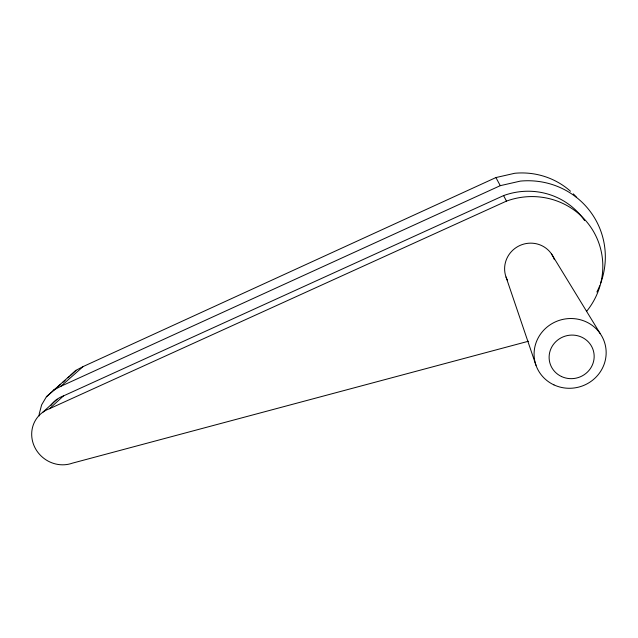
<?xml version="1.0" encoding="UTF-8"?>
<svg xmlns="http://www.w3.org/2000/svg" width="638" height="638" viewBox="0 0 638 638"><rect width="100%" height="100%" fill="white"/><g stroke="black" fill="none" stroke-linecap="round" stroke-linejoin="round"><path stroke-width="0.96" d="M570.508 191.248A74.399 72.58 -28 0 0 514.754 173.273L495.917 177.563L83.131 366.563L75.978 370.327L46.407 396.78L41.63 404.867L39.205 413.998L39.221 415.912M70.252 375.766L75.978 370.327M528.423 341.25L72.285 463.188A29.962 28.231 38.3 0 1 33.981 445.563A29.962 28.231 38.3 0 1 49.541 408.687L63.441 395.927L503.597 195.595A69.901 68.083 -25.8 0 1 584.599 220.573M42.929 412.148L57.061 399.276M53.233 390.304L60.817 386.317L83.131 366.563M46.407 396.78L56.112 388.255M57.603 386.939L60.586 384.315M62.827 382.345L65.06 380.384M68.043 377.76L69.542 376.444M60.817 386.317L500.272 185.666L520.393 181.096A79.399 77.35 -26 0 1 600.765 283.025M49.541 408.687L506.476 201.106A72.676 70.73 -24.7 0 1 589.719 225.661A72.676 70.73 -24.7 0 1 586.442 311.535M551.447 253.86L600.191 333.578M495.917 177.563L500.272 185.666M503.597 195.595L506.476 201.106M506.022 276.996L536.016 365.359M50.809 405.616A28.877 27.29 38.5 0 1 63.441 395.927M507.529 280.401A25.703 25.018 -24.6 0 1 520.106 245.391A25.703 25.018 -24.6 0 1 554.414 259.698M599.72 285.776A79.399 77.35 -26 0 1 596.897 292.005M573.315 193.88A74.399 72.58 -28 0 1 576.624 197.389M553.951 384.897A36.143 34.771 -16.3 0 0 606.1 350.653A36.143 34.771 -16.3 0 0 550.315 324.67A36.143 34.771 -16.3 0 0 553.951 384.897M561.568 376.564A22.593 21.724 -16 0 0 594.13 355.119A22.593 21.724 -16 0 0 559.231 338.938A22.593 21.724 -16 0 0 561.568 376.564"/></g></svg>
